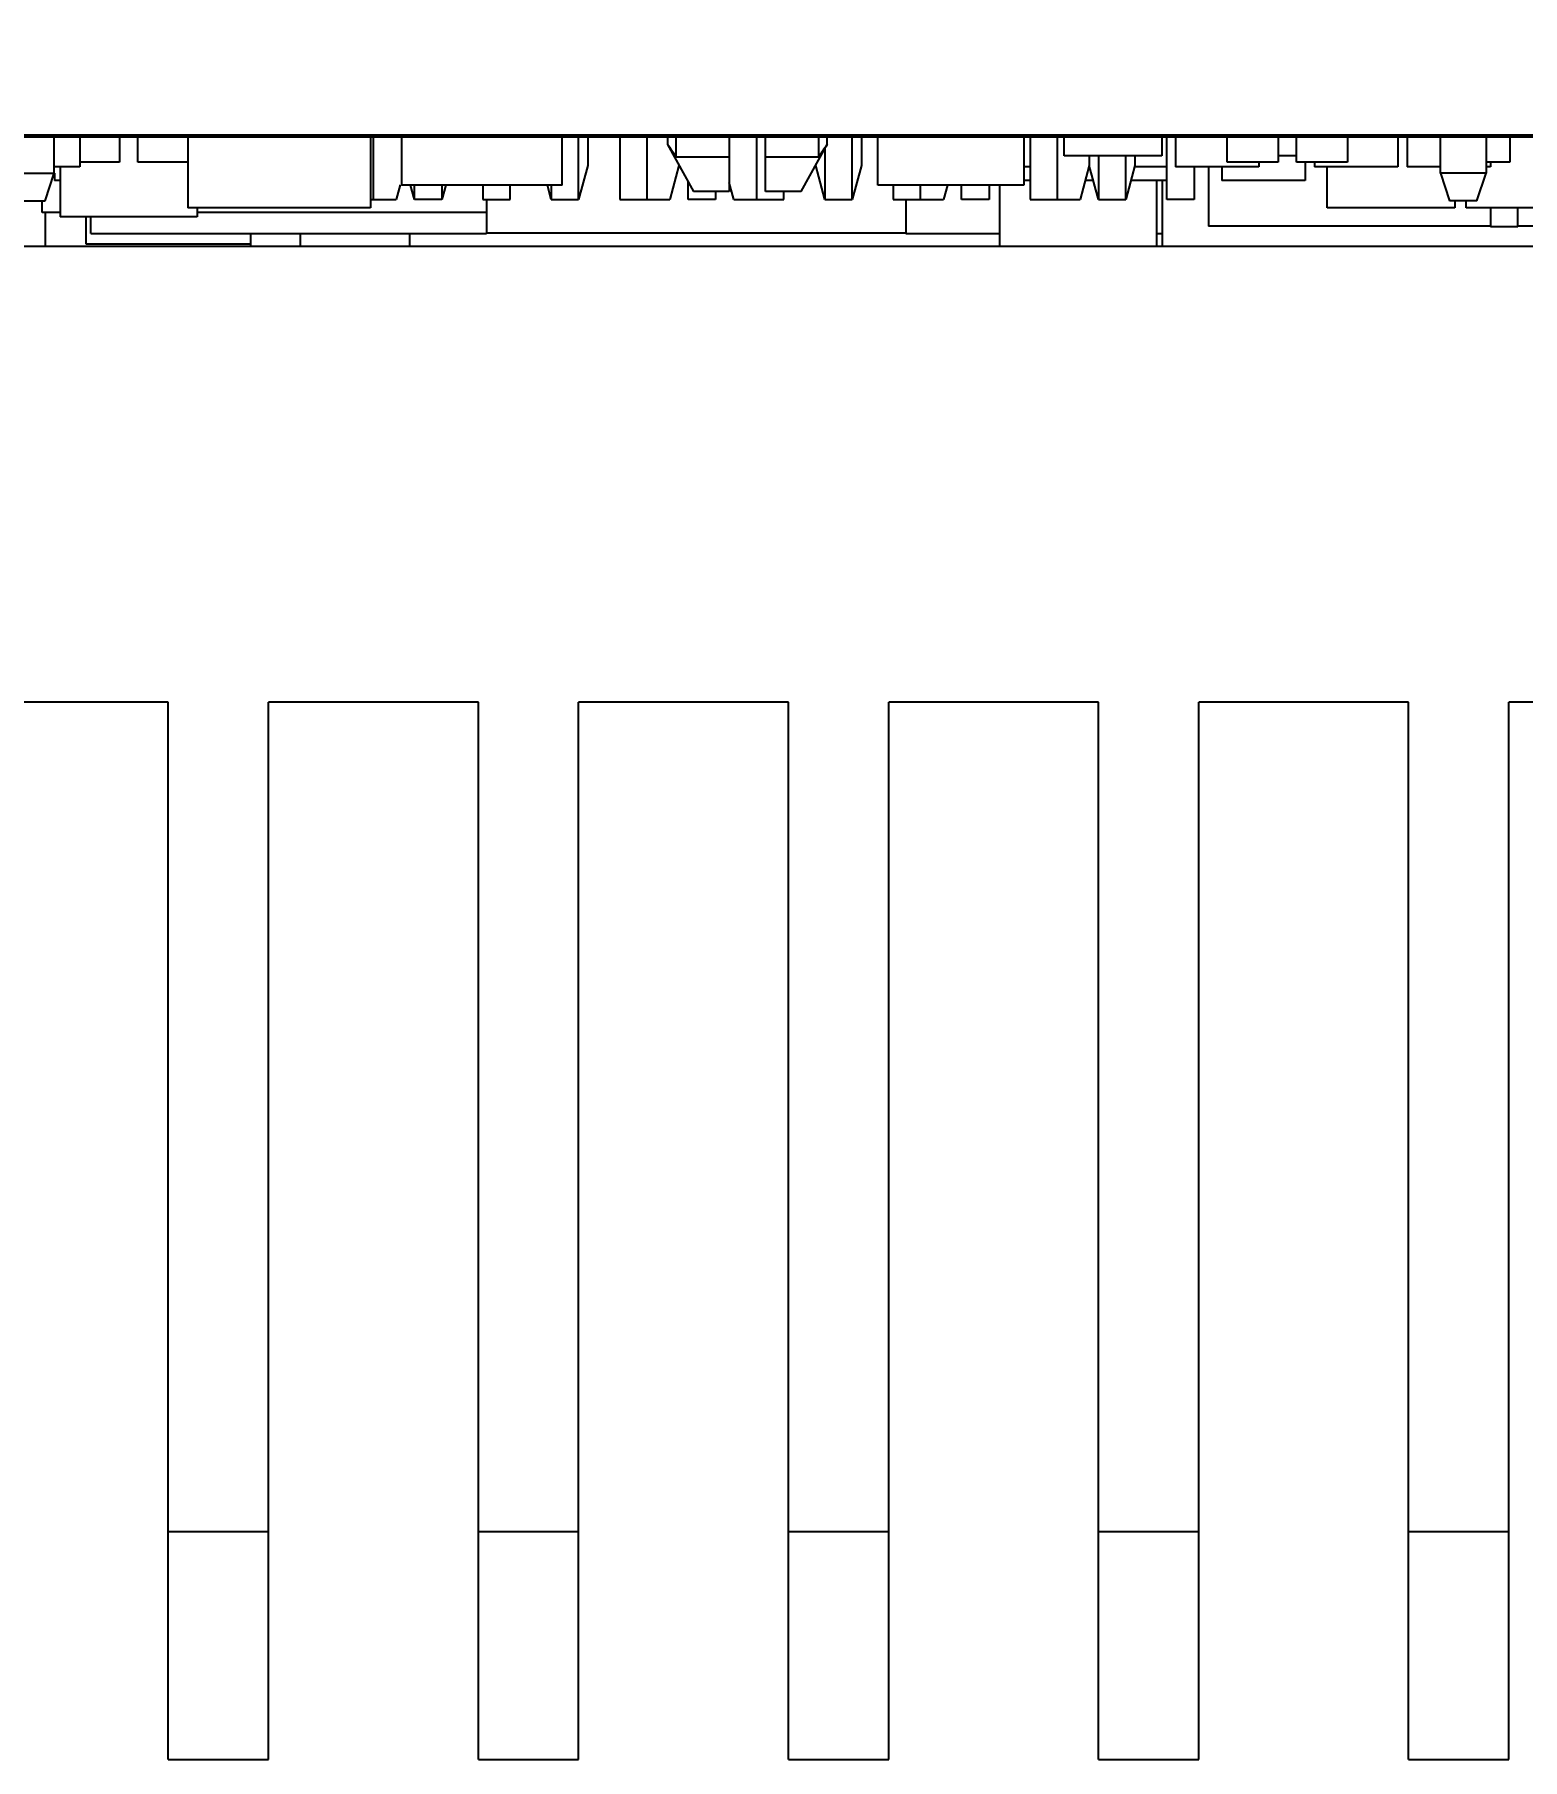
# Model space of a CAD drawing. Header units: millimetres. Extents: x 15 to 418, y 12 to 300.
# Drawn here: x 146.98 to 163.3, y 56.37 to 75.29 of the extents above; entities that cross this region are included whole.
import ezdxf

# ---------------------------------------------------------------- set-up
doc = ezdxf.new("R2010")
doc.units = ezdxf.units.MM
doc.header["$LTSCALE"] = 23.1
doc.layers.get('0').update_dxf_attribs({"linetype": 'CONTINUOUS'})
doc.styles.get("Standard").update_dxf_attribs({"font": 'txt', "width": 0.8})
doc.dimstyles.new('DIMSTYLE_1', dxfattribs={"dimtxt": 4, "dimasz": 4, "dimexe": 0.5, "dimexo": 0.0625, "dimgap": 1, "dimtad": 0, "dimtih": 1, "dimtoh": 1, "dimdec": 1, "dimdsep": 46, "dimtxsty": 'Standard', "dimblk": '_FILLED', "dimblk1": '_FILLED', "dimblk2": '_FILLED', "dimcen": 0.09, "dimadec": 0, "dimazin": 0, "dimtol": 1, "dimtp": 0.5, "dimtm": 0.5, "dimtfac": 1, "dimtdec": 1, "dimtofl": 0, "dimtmove": 0, "dimatfit": 3, "dimldrblk": '_FILLED', "dimfxl": 0, "dimtolj": 1, "dimarcsym": 0})

# ---------------------------------------------------------------- blocks, each defined once
blk = doc.blocks.new('_FILLED')
at = {"color": 0, "linetype": 'ByBlock'}
blk.add_solid([(0, 0), (-1, 0.25), (-1, -0.25)], dxfattribs=at)
blk = doc.blocks.new('*D1')
at = {"color": 2, "linetype": 'Continuous', "transparency": 16777216}
for p, q in [((162.164, 95.259), (203.143, 95.259)), ((202.643, 95.259), (202.643, 75.813)), ((202.643, 56.367), (202.643, 75.813)), ((184.164, 56.367), (203.143, 56.367))]:
    blk.add_line(p, q, dxfattribs=at)
at = {"color": 2, "linetype": 'Continuous', "transparency": 16777216, "xscale": 4, "yscale": 4, "zscale": 4}
for p, rotation in [((202.643, 95.259), 90), ((202.643, 56.367), 270)]:
    blk.add_blockref('_FILLED', p, dxfattribs=dict(at, rotation=rotation))

msp = doc.modelspace()

# ---------------------------------------------------------------- linework, layer by layer
at = {"color": 7, "linetype": 'Continuous'}
for p, q in [((126.101, 74.189), (182.101, 74.189)), ((126.101, 74.167), (182.101, 74.167)), ((147.482, 74.167), (147.482, 73.839)), ((147.915, 74.167), (147.915, 73.889)), ((148.117, 73.889), (148.117, 74.167)), ((148.667, 74.167), (148.667, 73.388)), ((150.667, 74.167), (150.667, 73.388)), ((151.007, 74.167), (151.007, 73.639)), ((152.771, 73.639), (152.771, 74.167)), ((156.233, 73.639), (156.233, 74.167)), ((157.833, 74.167), (157.833, 73.639)), ((158.275, 73.958), (158.275, 74.167)), ((159.347, 74.167), (159.347, 73.958)), ((159.497, 74.167), (159.497, 73.839)), ((160.061, 73.889), (160.061, 74.167)), ((160.621, 74.167), (160.621, 73.889)), ((160.823, 73.889), (160.823, 74.167)), ((161.383, 74.167), (161.383, 73.889)), ((161.935, 74.167), (161.935, 73.839)), ((162.037, 74.167), (162.037, 73.839)), ((163.161, 74.167), (163.161, 73.889)), ((147.482, 73.839), (147.201, 73.839)), ((147.266, 73.839), (147.266, 73.289)), ((147.915, 73.889), (147.482, 73.889)), ((148.677, 73.889), (148.117, 73.889)), ((157.901, 73.839), (157.833, 73.839)), ((159.347, 73.958), (158.275, 73.958)), ((159.401, 73.839), (159.051, 73.839)), ((160.411, 73.839), (159.497, 73.839)), ((159.859, 73.839), (159.859, 73.189)), ((160.005, 73.839), (160.005, 73.688)), ((160.621, 73.889), (160.061, 73.889)), ((160.411, 73.889), (160.411, 73.839)), ((160.823, 73.958), (160.621, 73.958)), ((161.383, 73.889), (160.823, 73.889)), ((160.919, 73.889), (160.919, 73.688)), ((161.021, 73.889), (161.021, 73.839)), ((161.935, 73.839), (161.021, 73.839)), ((161.159, 73.388), (161.159, 73.839)), ((162.401, 73.839), (162.037, 73.839)), ((163.161, 73.889), (162.901, 73.889)), ((162.951, 73.839), (162.901, 73.839)), ((162.951, 73.889), (162.951, 73.839)), ((147.203, 73.767), (147.203, 73.688)), ((147.274, 73.688), (147.203, 73.688)), ((152.771, 73.639), (151.007, 73.639)), ((157.833, 73.639), (156.233, 73.639)), ((157.566, 73.639), (157.566, 72.967)), ((157.901, 73.688), (157.833, 73.688)), ((158.595, 73.688), (158.507, 73.688)), ((159.401, 73.688), (159.007, 73.688)), ((159.293, 72.967), (159.293, 73.688)), ((159.351, 73.688), (159.351, 72.967)), ((160.919, 73.688), (160.005, 73.688)), ((147.067, 73.339), (147.067, 73.467)), ((151.939, 73.479), (151.939, 73.109)), ((156.539, 73.479), (156.539, 73.109)), ((162.559, 73.467), (162.559, 73.388)), ((162.683, 73.388), (162.683, 73.467)), ((147.266, 73.339), (147.067, 73.339)), ((147.101, 73.339), (147.101, 72.967)), ((148.766, 73.289), (147.266, 73.289)), ((147.551, 72.989), (147.551, 73.289)), ((147.601, 73.108), (147.601, 73.289)), ((150.667, 73.388), (148.667, 73.388)), ((148.766, 73.388), (148.766, 73.289)), ((151.939, 73.339), (148.766, 73.339)), ((162.559, 73.388), (161.159, 73.388)), ((164.083, 73.388), (162.683, 73.388)), ((147.601, 73.108), (151.939, 73.108)), ((149.353, 73.108), (149.353, 72.967)), ((149.901, 72.967), (149.901, 73.108)), ((151.101, 72.967), (151.101, 73.108)), ((156.539, 73.109), (151.939, 73.109)), ((156.539, 73.108), (157.566, 73.108)), ((159.293, 73.108), (159.351, 73.108)), ((162.951, 73.189), (159.859, 73.189)), ((163.859, 73.189), (163.251, 73.189)), ((144.301, 72.967), (165.812, 72.967)), ((149.353, 72.989), (147.551, 72.989)), ((148.451, 67.967), (146.151, 67.967)), ((148.451, 56.367), (148.451, 67.967)), ((151.851, 67.967), (149.551, 67.967)), ((149.551, 56.367), (149.551, 67.967)), ((151.851, 56.367), (151.851, 67.967)), ((155.251, 67.967), (152.951, 67.967)), ((152.951, 56.367), (152.951, 67.967)), ((155.251, 56.367), (155.251, 67.967)), ((158.651, 67.967), (156.351, 67.967)), ((156.351, 56.367), (156.351, 67.967)), ((158.651, 56.367), (158.651, 67.967)), ((162.051, 67.967), (159.751, 67.967)), ((159.751, 56.367), (159.751, 67.967)), ((162.051, 56.367), (162.051, 67.967)), ((165.451, 67.967), (163.151, 67.967)), ((163.151, 56.367), (163.151, 67.967)), ((148.451, 58.867), (149.551, 58.867)), ((151.851, 58.867), (152.951, 58.867)), ((155.251, 58.867), (156.351, 58.867)), ((158.651, 58.867), (159.751, 58.867)), ((162.051, 58.867), (163.151, 58.867)), ((148.451, 56.367), (149.551, 56.367)), ((151.851, 56.367), (152.951, 56.367)), ((155.251, 56.367), (156.351, 56.367)), ((158.651, 56.367), (159.751, 56.367)), ((162.051, 56.367), (163.151, 56.367))]:
    msp.add_line(p, q, dxfattribs=at)
at = {"color": 6, "linetype": 'Continuous'}
for p, q in [((147.201, 73.767), (147.201, 74.167)), ((150.701, 73.479), (150.701, 74.167)), ((152.951, 73.479), (152.951, 74.167)), ((153.051, 74.167), (153.051, 73.852)), ((153.401, 74.167), (153.401, 73.479)), ((153.701, 73.479), (153.701, 74.167)), ((153.926, 74.167), (153.926, 74.083)), ((153.926, 74.083), (154.211, 73.567)), ((154.019, 73.947), (154.019, 74.167)), ((154.601, 74.167), (154.601, 73.567)), ((154.901, 74.167), (154.901, 73.479)), ((155.001, 73.567), (155.001, 74.167)), ((155.391, 73.567), (155.676, 74.083)), ((155.583, 73.947), (155.583, 74.167)), ((155.651, 74.037), (155.651, 73.479)), ((155.676, 74.083), (155.676, 74.167)), ((155.951, 73.479), (155.951, 74.167)), ((156.051, 74.167), (156.051, 73.852)), ((157.901, 74.167), (157.901, 73.479)), ((158.201, 73.479), (158.201, 74.167)), ((159.401, 73.479), (159.401, 74.167)), ((162.401, 73.767), (162.401, 74.167)), ((162.901, 74.167), (162.901, 73.767)), ((153.051, 73.852), (152.951, 73.479)), ((154.051, 73.852), (153.951, 73.479)), ((154.019, 73.947), (154.601, 73.947)), ((154.051, 73.856), (154.051, 73.852)), ((155.001, 73.947), (155.583, 73.947)), ((155.551, 73.852), (155.551, 73.856)), ((155.651, 73.479), (155.551, 73.852)), ((156.051, 73.852), (155.951, 73.479)), ((158.551, 73.852), (158.451, 73.479)), ((158.551, 73.958), (158.551, 73.852)), ((158.651, 73.479), (158.551, 73.852)), ((158.651, 73.958), (158.651, 73.479)), ((158.951, 73.479), (158.951, 73.958)), ((159.051, 73.852), (158.951, 73.479)), ((159.051, 73.958), (159.051, 73.852)), ((159.701, 73.839), (159.701, 73.479)), ((146.701, 73.767), (147.201, 73.767)), ((147.101, 73.467), (147.201, 73.767)), ((150.995, 73.642), (150.951, 73.479)), ((151.151, 73.479), (151.108, 73.639)), ((151.151, 73.479), (151.151, 73.639)), ((151.451, 73.639), (151.451, 73.479)), ((151.494, 73.639), (151.451, 73.479)), ((151.901, 73.639), (151.901, 73.479)), ((152.201, 73.479), (152.201, 73.639)), ((152.651, 73.479), (152.608, 73.639)), ((152.651, 73.639), (152.651, 73.479)), ((154.151, 73.479), (154.151, 73.675)), ((154.651, 73.479), (154.601, 73.665)), ((156.401, 73.639), (156.401, 73.479)), ((156.701, 73.479), (156.701, 73.639)), ((156.994, 73.639), (156.951, 73.479)), ((157.151, 73.479), (157.151, 73.639)), ((157.451, 73.639), (157.451, 73.479)), ((162.901, 73.767), (162.401, 73.767)), ((162.401, 73.767), (162.501, 73.467)), ((162.801, 73.467), (162.901, 73.767)), ((146.801, 73.467), (147.101, 73.467)), ((150.667, 73.479), (150.951, 73.479)), ((151.451, 73.479), (151.151, 73.479)), ((151.901, 73.479), (152.201, 73.479)), ((152.651, 73.479), (152.951, 73.479)), ((153.401, 73.479), (153.951, 73.479)), ((154.451, 73.479), (154.151, 73.479)), ((154.601, 73.567), (154.211, 73.567)), ((154.451, 73.567), (154.451, 73.479)), ((154.651, 73.479), (155.201, 73.479)), ((155.391, 73.567), (155.001, 73.567)), ((155.201, 73.479), (155.201, 73.567)), ((155.651, 73.479), (155.951, 73.479)), ((156.401, 73.479), (156.951, 73.479)), ((157.451, 73.479), (157.151, 73.479)), ((157.901, 73.479), (158.451, 73.479)), ((158.651, 73.479), (158.951, 73.479)), ((159.701, 73.479), (159.401, 73.479)), ((162.801, 73.467), (162.501, 73.467)), ((162.951, 73.388), (162.951, 73.179)), ((163.251, 73.179), (163.251, 73.388)), ((163.251, 73.179), (162.951, 73.179))]:
    msp.add_line(p, q, dxfattribs=at)
for centre, start, end in [((150.686, 71.761), 33.2547, 35.62), ((158.917, 71.761), 144.38, 146.7453)]:
    msp.add_arc(centre, 3.986, start, end, dxfattribs=at)

# ---------------------------------------------------------------- dimensions: what is measured, and where the dimension line sits
at = {"color": 2, "linetype": 'Continuous'}
dim = msp.add_linear_dim(base=(202.643, 56.367), p1=(162.101, 95.259), p2=(184.101, 56.367), angle=270, dimstyle='DIMSTYLE_1', override={"dimtad": 1, "dimtih": 0, "dimtoh": 0}, dxfattribs=at)
dim.commit()
dim.dimension.update_dxf_attribs({"geometry": '*D1', "text_midpoint": (202.643, 62.28), "dimtype": 160})

doc.saveas('drawing.dxf')
